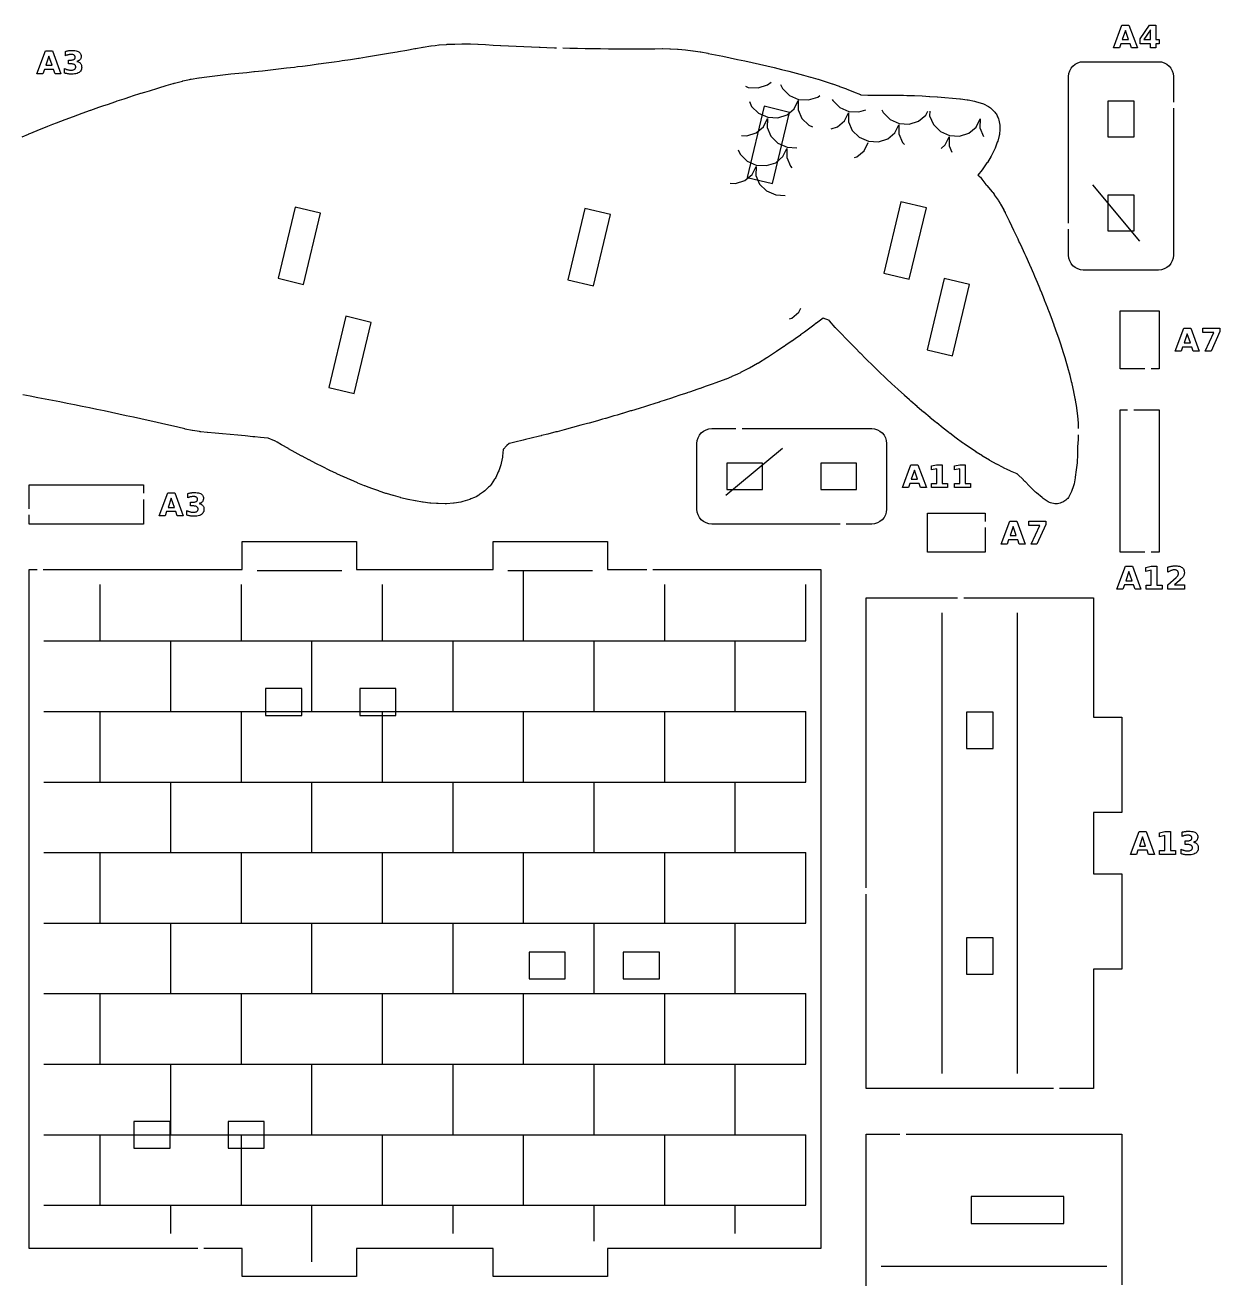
# Model space of a CAD drawing. Header units: millimetres. Extents: x 9 to 297, y 9 to 293.
# Drawn here: x 169.5 to 296.5, y 159.7 to 293 of the extents above; entities that cross this region are included whole.
import ezdxf

# ---------------------------------------------------------------- set-up
doc = ezdxf.new("R2010")
doc.units = ezdxf.units.MM
for name, color, linetype in [('CUT', 1, 'CONTINUOUS'), ('ENGRAVE', 5, 'CONTINUOUS'), ('SCORE', 7, 'CONTINUOUS')]:
    doc.layers.add(name, color=color, linetype=linetype)

msp = doc.modelspace()

# ---------------------------------------------------------------- linework, layer by layer
at = {"layer": 'CUT', "color": 1}
for points in [[(169.1991, 281.1027), (169.871, 281.3866), (169.8827, 281.3914), (170.1131, 281.4862), (170.115, 281.487), (171.0239, 281.8592), (171.028, 281.8609), (171.1405, 281.9065), (171.1522, 281.9112), (171.9351, 282.2203), (172.4397, 282.4194), (172.4506, 282.4236), (172.8425, 282.5743), (173.7466, 282.9213), (173.7507, 282.9229), (173.7615, 282.927), (173.7715, 282.9307), (174.6511, 283.257), (174.6526, 283.2575), (175.1122, 283.4274), (175.1217, 283.4308), (175.553, 283.5866), (176.4527, 283.9104), (176.4856, 283.9222), (176.4946, 283.9255), (177.3514, 284.2283), (177.3536, 284.229), (177.8768, 284.4129), (177.8853, 284.4159), (178.2488, 284.5409), (178.2519, 284.5419), (179.1437, 284.8462), (179.1484, 284.8478), (179.295, 284.8972), (179.3033, 284.9), (180.0389, 285.1426), (180.0408, 285.1433), (180.7441, 285.3741), (180.7518, 285.3766), (180.9305, 285.434), (180.9349, 285.4354), (181.8216, 285.7171), (181.8242, 285.7179), (182.2227, 285.8436), (182.2313, 285.8463), (182.7116, 285.9943), (183.5995, 286.267), (183.7292, 286.3069), (183.7361, 286.309), (184.4856, 286.5353), (184.4883, 286.5361), (185.2541, 286.7656), (185.2605, 286.7675), (185.3537, 286.7949), (185.3951, 286.8063), (186.2263, 287.0221), (186.2818, 287.0353), (186.9617, 287.1812), (186.9777, 287.1845), (187.0988, 287.209), (187.1499, 287.2183), (187.9635, 287.3498), (188.0012, 287.3554), (188.8309, 287.4655), (188.8349, 287.466), (189.0914, 287.4992), (189.1005, 287.5004), (189.6811, 287.5716), (190.5258, 287.6755), (190.532, 287.6763), (191.3626, 287.7745), (191.39, 287.7775), (192.2166, 287.858), (193.0597, 287.9433), (193.8023, 288.0207), (193.8038, 288.0209), (193.9043, 288.0313), (194.7445, 288.119), (195.5897, 288.2123), (196.164, 288.2785), (196.1671, 288.2788), (196.4363, 288.3092), (197.2809, 288.4072), (198.1277, 288.5096), (198.4623, 288.5516), (198.4655, 288.552), (198.975, 288.6147), (199.8229, 288.7233), (200.6742, 288.8367), (200.6976, 288.8399), (200.7001, 288.8402), (201.5205, 288.9497), (202.374, 289.0697), (202.8769, 289.1418), (203.2228, 289.1911), (204.0795, 289.319), (204.9275, 289.4458), (204.999, 289.4571), (205.7869, 289.582), (206.6363, 289.7167), (207.0587, 289.7872), (207.4977, 289.8606), (208.3503, 290.0036), (209.0696, 290.1289), (209.2116, 290.1536), (210.0656, 290.3031), (210.9282, 290.461), (211.0352, 290.481), (211.0382, 290.4816), (211.7753, 290.6174), (211.8082, 290.6231), (212.6245, 290.7526), (212.6735, 290.7594), (213.1002, 290.811), (213.1099, 290.8121), (213.4744, 290.8535), (213.5227, 290.8581), (214.3139, 290.919), (214.3646, 290.9219), (215.1522, 290.9525), (215.1916, 290.9534), (215.9344, 290.9604), (215.9358, 290.9604), (215.9967, 290.9609), (215.9983, 290.9609), (216.7976, 290.9665), (216.8481, 290.9659), (217.6209, 290.9422), (217.663, 290.9402), (218.4505, 290.8912), (219.2611, 290.8444), (220.0387, 290.8035), (220.0738, 290.8016), (220.8876, 290.7619), (221.7009, 290.7242), (222.5147, 290.6884), (223.3277, 290.6547), (224.145, 290.6243), (224.2452, 290.6207), (224.9595, 290.5945), (225.7725, 290.5666), (226.008, 290.5598)], [(226.6578, 290.5414), (227.4053, 290.5212), (228.1667, 290.506), (228.2278, 290.5048), (229.0453, 290.4897), (229.8645, 290.4767), (230.6842, 290.4659), (231.5052, 290.4573), (231.824, 290.4545), (232.3251, 290.4499), (233.1437, 290.4446), (233.9699, 290.4444), (234.7874, 290.4444), (235.292, 290.4482), (235.6153, 290.4509), (235.6167, 290.4509), (236.4376, 290.457), (237.248, 290.4659), (237.2829, 290.4659), (238.0577, 290.4541), (238.1175, 290.4519), (238.8724, 290.4067), (238.9313, 290.4019), (238.9378, 290.4012), (238.9408, 290.4009), (239.7018, 290.3197), (239.7103, 290.3187), (240.4884, 290.2307), (240.5279, 290.2256), (241.2766, 290.1182), (241.3357, 290.1084), (242.0881, 289.9658), (242.1023, 289.963), (242.878, 289.8073), (242.8832, 289.8062), (243.662, 289.6467), (243.6681, 289.6454), (244.4481, 289.4818), (245.2301, 289.3173), (245.2335, 289.3165), (246.014, 289.1502), (246.793, 288.9835), (246.8017, 288.9816), (247.5735, 288.8111), (247.5848, 288.8085), (248.3567, 288.6309), (248.3619, 288.6297), (249.1354, 288.4485), (249.1417, 288.447), (249.9129, 288.2623), (249.921, 288.2604), (250.6856, 288.0722), (250.7034, 288.0677), (251.4632, 287.8697), (251.4762, 287.8662), (252.2372, 287.6597), (252.2484, 287.6566), (253.0082, 287.4433), (253.0203, 287.4398), (253.7702, 287.2216), (253.7986, 287.213), (254.5426, 286.9785), (254.5586, 286.9733), (255.3049, 286.7277), (255.3234, 286.7215), (256.0583, 286.4677), (256.0924, 286.4554), (256.8153, 286.1836), (256.8487, 286.1706), (257.1336, 286.0546), (257.1432, 286.0507), (257.5786, 285.8696), (258.2954, 285.5763), (258.3197, 285.568), (258.3452, 285.5652), (259.0976, 285.5268), (259.1361, 285.526), (259.325, 285.5283), (259.3299, 285.5283), (259.9317, 285.5332), (259.9473, 285.5333), (260.7594, 285.5304), (260.7644, 285.5304), (261.5808, 285.5245), (261.5858, 285.5244), (262.3904, 285.5156), (262.4188, 285.515), (262.8918, 285.4998), (262.8935, 285.4997), (263.2181, 285.4889), (263.2244, 285.4887), (264.0264, 285.4701), (264.0527, 285.4692), (264.8471, 285.4352), (264.8628, 285.4344), (265.6565, 285.391), (265.6793, 285.3896), (266.4754, 285.3325), (266.4792, 285.3322), (267.2768, 285.2727), (267.2867, 285.2719), (268.0925, 285.2057), (268.8642, 285.1426), (268.9388, 285.1344), (269.6586, 285.0347), (269.7455, 285.0197), (270.441, 284.8761), (270.5408, 284.8514), (271.144, 284.6776), (271.2683, 284.6352), (271.388, 284.5809), (271.9008, 284.3175), (272.0129, 284.2531), (272.1182, 284.1783), (272.1535, 284.1506), (272.2403, 284.0765), (272.3204, 283.9954), (272.5794, 283.7103), (272.6563, 283.6178), (272.7255, 283.5175), (272.7849, 283.4129), (272.878, 283.2302), (272.93, 283.1152), (272.9717, 282.9942), (273.0015, 282.8716), (273.1064, 282.3327), (273.1274, 282.1774), (273.1303, 282.0206), (273.1224, 281.8181), (273.1183, 281.7543), (273.0932, 281.4664), (273.078, 281.3501), (273.0528, 281.2356), (272.8904, 280.6252), (272.8538, 280.5091), (272.7471, 280.2175), (272.7463, 280.2154), (272.6231, 279.8808), (272.5559, 279.7282), (272.2321, 279.1025), (272.1899, 279.027), (271.7963, 278.3737), (271.7552, 278.3098), (271.3219, 277.6751), (271.2565, 277.5873), (270.7817, 277.0013), (270.8724, 276.9391), (270.9675, 276.8676), (271.0572, 276.7869), (271.1395, 276.6986), (271.2127, 276.6047), (271.637, 276.0087), (271.6498, 275.9921), (271.6683, 275.9716), (271.7214, 275.9138), (272.3129, 275.2255), (272.3648, 275.1612), (272.5014, 274.9808), (272.5353, 274.9339), (272.939, 274.3499), (272.9783, 274.2895), (273.1535, 274.0043), (273.1896, 273.9419), (273.5313, 273.3119), (273.5514, 273.2733), (273.6721, 273.0323), (273.677, 273.0225), (274.0962, 272.1681), (274.1296, 272.1003), (274.1346, 272.09), (274.5787, 271.1674), (274.5807, 271.1633), (274.6458, 271.0269), (274.6476, 271.023), (275.0183, 270.2398), (275.0205, 270.235), (275.1921, 269.8687), (275.1937, 269.8652), (275.45, 269.3139), (275.4525, 269.3086), (275.7346, 268.6946), (275.736, 268.6916), (275.8737, 268.39), (275.8764, 268.3841), (276.2734, 267.5031), (276.2875, 267.4717), (276.2937, 267.4576), (276.6891, 266.5502), (276.6929, 266.5416), (276.8045, 266.2805), (276.8053, 266.2785), (277.0797, 265.6338), (277.0832, 265.6254), (277.3299, 265.0347), (277.3305, 265.0332), (277.4609, 264.72), (277.4646, 264.711), (277.8308, 263.8126), (277.8381, 263.7943), (277.8491, 263.766), (278.1899, 262.9041), (278.1974, 262.8847), (278.3591, 262.4562), (278.5341, 261.999), (278.5416, 261.9789), (278.8597, 261.1055), (278.8643, 261.0931), (278.8689, 261.0805), (279.1855, 260.1943), (279.1905, 260.1803), (279.3512, 259.7141), (279.495, 259.3), (279.5019, 259.2797), (279.7875, 258.4125), (279.7982, 258.3786), (279.8306, 258.2707), (280.0586, 257.5168), (280.0639, 257.4988), (280.285, 256.7286), (280.3124, 256.6341), (280.3183, 256.6132), (280.551, 255.7579), (280.559, 255.7271), (280.7161, 255.0905), (280.7677, 254.8874), (280.7777, 254.8454), (280.9614, 254.0104), (280.9673, 253.9824), (281.1073, 253.2739), (281.1305, 253.1591), (281.1407, 253.1024), (281.2673, 252.2966), (281.2738, 252.2501), (281.3716, 251.4438), (281.3759, 251.404), (281.4063, 251.0695), (281.4485, 250.6272), (281.4542, 250.5308), (281.4648, 250.0666)], [(280.425, 271.9221), (280.425, 287.5037), (280.4549, 287.8073), (280.5446, 288.1029), (280.6901, 288.3752), (280.8861, 288.6139), (281.1248, 288.8099), (281.3971, 288.9554), (281.6927, 289.0451), (281.9963, 289.075), (290.0037, 289.075), (290.3073, 289.0451), (290.6029, 288.9554), (290.8752, 288.8099), (291.1139, 288.6139), (291.3099, 288.3752), (291.4554, 288.1029), (291.5451, 287.8073), (291.575, 287.5037), (291.575, 284.7868)], [(291.575, 284.1368), (291.575, 268.4963), (291.5451, 268.1927), (291.4554, 267.8971), (291.3099, 267.6248), (291.1139, 267.3861), (290.8752, 267.1901), (290.6029, 267.0446), (290.3073, 266.9549), (290.0037, 266.925), (281.9963, 266.925), (281.6927, 266.9549), (281.3971, 267.0446), (281.1248, 267.1901), (280.8861, 267.3861), (280.6901, 267.6248), (280.5446, 267.8971), (280.4549, 268.1927), (280.425, 268.4963), (280.425, 271.2721)], [(281.4603, 249.4168), (281.4441, 248.9587), (281.4404, 248.8967), (281.3791, 248.1492), (281.377, 248.0957), (281.3802, 247.5083), (281.3802, 247.5035), (281.3806, 247.3382), (281.3785, 247.2617), (281.3379, 246.5282), (281.33, 246.4391), (281.2373, 245.685), (281.2365, 245.6785), (281.1397, 244.9204), (281.1274, 244.8425), (281.006, 244.1975), (280.9803, 244.087), (280.9456, 243.9791), (280.7293, 243.3925), (280.6675, 243.2508), (280.4789, 242.8787), (280.4134, 242.7636), (280.3359, 242.654), (280.248, 242.5525), (280.1507, 242.46), (280.0449, 242.3775), (279.9315, 242.3057), (279.8116, 242.2452), (279.6882, 242.1974), (279.5476, 242.1508), (279.4103, 242.1131), (279.2678, 242.0896), (279.1237, 242.0813), (278.9795, 242.0881), (278.8388, 242.1096), (278.6453, 242.1498), (278.5172, 242.183), (278.3911, 242.2291), (278.2702, 242.2873), (278.1571, 242.3561), (277.7147, 242.6556), (277.6042, 242.7391), (277.0082, 243.2399), (276.9287, 243.3123), (276.8904, 243.3501), (276.8768, 243.3632), (276.3301, 243.8707), (276.257, 243.944), (275.8054, 244.4336), (275.7928, 244.4468), (275.6439, 244.5989), (275.6304, 244.6122), (274.991, 245.226), (274.9783, 245.2371), (274.9631, 245.2446), (274.2693, 245.5466), (274.2204, 245.5691), (273.9755, 245.6876), (273.5185, 245.908), (273.4919, 245.9212), (272.7913, 246.2784), (272.7492, 246.3008), (272.0587, 246.6846), (272.0252, 246.7038), (271.3445, 247.1082), (271.2945, 247.1394), (271.2628, 247.1602), (270.6137, 247.5816), (270.5976, 247.5922), (269.9002, 248.0594), (269.8916, 248.0651), (269.3348, 248.4444), (269.2072, 248.5309), (269.1676, 248.5589), (268.4931, 249.053), (268.4783, 249.064), (267.7963, 249.5781), (267.7793, 249.5911), (267.6895, 249.6611), (267.1011, 250.1157), (267.0847, 250.1286), (266.407, 250.6692), (266.3955, 250.6785), (266.1948, 250.8423), (265.7193, 251.2292), (265.7049, 251.2411), (265.0352, 251.8018), (265.0163, 251.8179), (264.8108, 251.9966), (264.3471, 252.3987), (264.3405, 252.4044), (263.6673, 252.9959), (263.6599, 253.0025), (263.52, 253.1272), (262.9908, 253.5961), (262.9784, 253.6073), (262.3128, 254.212), (262.3035, 254.2205), (262.272, 254.2497), (261.6373, 254.8372), (261.631, 254.8431), (261.0839, 255.3563), (260.9679, 255.4651), (260.9556, 255.4768), (260.2962, 256.1114), (260.2886, 256.1187), (259.9492, 256.4506), (259.6273, 256.7656), (259.6234, 256.7694), (258.962, 257.4219), (258.9569, 257.4269), (258.8473, 257.5362), (258.299, 258.0808), (258.2899, 258.0899), (257.7699, 258.6165), (257.6356, 258.7521), (257.6279, 258.76), (256.9724, 259.4325), (256.9693, 259.4357), (256.7237, 259.6893), (256.7219, 259.6912), (256.3129, 260.1153), (256.3094, 260.1189), (255.6986, 260.7569), (255.6966, 260.7591), (255.6751, 260.7816), (255.629, 260.8325), (255.0283, 261.5315), (255.0182, 261.5421), (255.0049, 261.5481), (254.3238, 261.8161), (253.627, 261.2776), (253.6089, 261.2639), (253.3514, 261.0718), (252.7938, 260.6531), (252.7758, 260.6398), (252.3514, 260.3321), (251.9411, 260.033), (251.9239, 260.0206), (251.3584, 259.6219), (251.0697, 259.4172), (251.0536, 259.406), (250.3717, 258.9375), (250.181, 258.8059), (250.1655, 258.7954), (249.3904, 258.2762), (249.2752, 258.1987), (249.2604, 258.1888), (248.4142, 257.6359), (248.3561, 257.5978), (248.3346, 257.584), (247.461, 257.0346), (247.4239, 257.012), (247.4089, 257.0033), (247.3737, 256.9834), (246.4997, 256.5074), (246.4865, 256.5003), (246.3432, 256.4243), (246.3305, 256.4176), (245.5662, 256.0228), (245.5384, 256.0089), (245.2484, 255.8675), (245.2176, 255.853), (244.646, 255.5922), (244.5991, 255.5719), (244.0192, 255.3335), (243.9919, 255.3227), (243.7229, 255.2189), (243.6951, 255.2086), (242.8089, 254.8893), (242.6474, 254.8313), (242.6371, 254.8277), (241.9101, 254.5733), (241.2507, 254.342), (241.2408, 254.3386), (241.0135, 254.2609), (240.1163, 253.9519), (239.839, 253.8562), (239.8306, 253.8533), (239.2208, 253.6474), (238.4105, 253.3745), (238.4024, 253.3718), (238.328, 253.3473), (238.3224, 253.3455), (237.4345, 253.0571), (237.4322, 253.0564), (236.9494, 252.9005), (236.9413, 252.898), (236.5429, 252.7721), (236.5416, 252.7717), (235.6532, 252.4922), (235.4646, 252.4327), (235.4556, 252.4299), (234.7645, 252.2174), (233.9594, 251.9694), (233.9508, 251.9668), (233.8766, 251.9445), (232.9913, 251.6776), (232.9881, 251.6767), (232.4329, 251.5109), (232.4257, 251.5087), (232.1059, 251.4152), (232.1018, 251.4139), (231.2218, 251.1595), (231.2184, 251.1586), (230.8745, 251.0601), (230.8675, 251.0581), (230.3381, 250.9098), (229.4578, 250.6638), (229.2894, 250.6163), (229.2818, 250.6142), (228.5754, 250.4194), (227.7004, 250.1785), (227.6882, 250.1753), (226.8171, 249.9443), (226.8144, 249.9436), (226.0523, 249.7433), (226.0476, 249.742), (225.941, 249.7144), (225.9344, 249.7127), (225.0629, 249.4917), (225.0609, 249.4912), (224.3808, 249.3198), (224.3756, 249.3185), (224.1884, 249.2722), (223.3131, 249.0528), (223.3105, 249.0522), (222.696, 248.8995), (222.6918, 248.8984), (222.4406, 248.8369), (222.4335, 248.8352), (221.575, 248.6298), (221.5526, 248.6247), (220.9836, 248.4988), (220.9698, 248.4951), (220.9584, 248.4865), (220.7011, 248.2745), (220.6854, 248.2604), (220.6707, 248.2451), (220.3472, 247.8787), (220.3402, 247.8699), (220.3384, 247.8589), (220.2578, 247.1482), (220.2393, 247.0317), (220.1069, 246.3823), (220.0613, 246.2151), (219.8478, 245.5935), (219.7969, 245.4668), (219.5283, 244.8859), (219.4743, 244.7813), (219.4114, 244.6818), (219.0322, 244.1353), (218.9242, 243.9994), (218.8534, 243.9214), (218.7767, 243.8435), (218.3641, 243.4573), (218.2148, 243.3364), (217.8222, 243.0628), (217.7388, 243.0092), (217.4359, 242.8298), (217.2663, 242.745), (216.8845, 242.5869), (216.7822, 242.5493), (216.0501, 242.314), (215.9433, 242.2844), (215.8345, 242.2636), (215.1168, 242.1568), (215.0299, 242.1468), (214.2938, 242.0861), (214.1626, 242.0817), (213.4231, 242.0935), (213.3853, 242.0947), (213.2583, 242.1003), (213.2381, 242.1013), (212.633, 242.1373), (212.5431, 242.1456), (211.8168, 242.2383), (211.7543, 242.2478), (211.0067, 242.3793), (210.9805, 242.3841), (210.2389, 242.5299), (210.1722, 242.5448), (209.4442, 242.727), (209.4088, 242.7364), (208.6638, 242.9447), (208.6439, 242.9504), (207.9073, 243.1687), (207.8606, 243.1835), (207.1355, 243.4276), (207.1055, 243.4381), (206.3663, 243.7067), (206.3588, 243.7094), (206.0808, 243.8124), (205.6246, 243.981), (205.5867, 243.9957), (204.8661, 244.2873), (204.8416, 244.2975), (204.1118, 244.6098), (204.1014, 244.6143), (203.3683, 244.9354), (203.3545, 244.9416), (202.6305, 245.2685), (202.6053, 245.2802), (201.8887, 245.6218), (201.8676, 245.6321), (201.8264, 245.6527), (201.144, 245.9922), (201.1408, 245.9938), (200.4141, 246.3579), (200.4006, 246.3647), (199.6835, 246.7342), (199.6647, 246.7441), (198.953, 247.1251), (198.9347, 247.1351), (198.8343, 247.1909), (198.2177, 247.5328), (198.2164, 247.5335), (197.4948, 247.9347), (197.4866, 247.9394), (196.7737, 248.3424), (196.7571, 248.3519), (196.2993, 248.6195), (196.0668, 248.755), (196.0479, 248.7651), (196.0283, 248.7736), (195.3304, 249.043), (195.3103, 249.0497), (195.2895, 249.0526), (194.5212, 249.1238), (194.5106, 249.1248), (193.9296, 249.1833), (193.7168, 249.2049), (193.7076, 249.2059), (192.911, 249.2924), (192.1127, 249.3782), (192.105, 249.379), (191.3106, 249.4542), (190.5035, 249.5239), (189.6942, 249.5891), (189.692, 249.5893), (188.9047, 249.6541), (188.8659, 249.6579), (188.1786, 249.7347), (188.1761, 249.735), (188.1092, 249.7426), (188.0538, 249.7501), (187.3133, 249.8658), (187.2577, 249.8756), (186.5228, 250.0224), (186.4721, 250.0336), (185.7217, 250.214), (184.9431, 250.3967), (184.1614, 250.5758), (183.3822, 250.7529), (182.6009, 250.9279), (181.8197, 251.1015), (181.0384, 251.2738), (180.2568, 251.4452), (179.4775, 251.6153), (178.6959, 251.7819), (177.9106, 251.9447), (177.1253, 252.1052), (176.3408, 252.2649), (175.5562, 252.4242), (174.7715, 252.5832), (173.9887, 252.7418), (173.2057, 252.8984), (172.4191, 253.0514), (171.6305, 253.2017), (170.8441, 253.352), (170.0578, 253.503), (170.0561, 253.5034), (169.2716, 253.6551)], [(288.55, 256.425), (285.925, 256.425), (285.925, 262.575), (290.075, 262.575), (290.075, 256.425), (289.2, 256.425)], [(288.55, 236.925), (285.925, 236.925), (285.925, 252.075), (286.7, 252.075)], [(287.35, 252.075), (290.075, 252.075), (290.075, 236.925), (289.2, 236.925)], [(256.1368, 239.925), (242.4963, 239.925), (242.1927, 239.9549), (241.8971, 240.0446), (241.6248, 240.1901), (241.3861, 240.3861), (241.1901, 240.6248), (241.0446, 240.8971), (240.9549, 241.1927), (240.925, 241.4963), (240.925, 248.5037), (240.9549, 248.8073), (241.0446, 249.1029), (241.1901, 249.3752), (241.3861, 249.6139), (241.6248, 249.8099), (241.8971, 249.9554), (242.1927, 250.0451), (242.4963, 250.075), (245.0721, 250.075)], [(245.7221, 250.075), (259.5037, 250.075), (259.8073, 250.0451), (260.1029, 249.9554), (260.3752, 249.8099), (260.6139, 249.6139), (260.8099, 249.3752), (260.9554, 249.1029), (261.0451, 248.8073), (261.075, 248.5037), (261.075, 241.4963), (261.0451, 241.1927), (260.9554, 240.8971), (260.8099, 240.6248), (260.6139, 240.3861), (260.3752, 240.1901), (260.1029, 240.0446), (259.8073, 239.9549), (259.5037, 239.925), (256.7868, 239.925)], [(169.925, 241.55), (169.925, 244.075), (182.075, 244.075), (182.075, 243.2)], [(182.075, 242.55), (182.075, 239.925), (169.925, 239.925), (169.925, 240.9)], [(271.575, 239.55), (271.575, 236.925), (265.425, 236.925), (265.425, 241.075), (271.575, 241.075), (271.575, 240.2)], [(171.4333, 235.075), (192.5917, 235.075), (192.5917, 238.075), (204.7417, 238.075), (204.7417, 235.075), (219.2583, 235.075), (219.2583, 238.075), (231.4083, 238.075), (231.4083, 235.075), (235.5833, 235.075)], [(187.8667, 162.925), (169.925, 162.925), (169.925, 235.075), (170.7833, 235.075)], [(236.2333, 235.075), (254.075, 235.075), (254.075, 162.925), (231.4083, 162.925), (231.4083, 159.925), (219.2583, 159.925), (219.2583, 162.925), (204.7417, 162.925), (204.7417, 159.925), (192.5917, 159.925), (192.5917, 162.925), (188.5167, 162.925)], [(258.925, 201.2333), (258.925, 232.075), (268.6333, 232.075)], [(269.2833, 232.075), (283.075, 232.075), (283.075, 219.4083), (286.075, 219.4083), (286.075, 209.2583), (283.075, 209.2583), (283.075, 202.7417), (286.075, 202.7417), (286.075, 192.5917), (283.075, 192.5917), (283.075, 179.925), (279.4667, 179.925)], [(278.8167, 179.925), (258.925, 179.925), (258.925, 200.5833)], [(281.75, 122.925), (258.925, 122.925), (258.925, 175.075), (262.5, 175.075)], [(263.15, 175.075), (286.075, 175.075), (286.075, 159.05)]]:
    msp.add_lwpolyline(points, dxfattribs=at)
for points in [[(248.0588, 284.3365), (246.2486, 276.7597), (248.9622, 276.1114), (250.7724, 283.6882), (248.0588, 284.3365)], [(287.395, 281.105), (287.395, 284.895), (284.605, 284.895), (284.605, 281.105), (287.395, 281.105)], [(287.395, 271.105), (287.395, 274.895), (284.605, 274.895), (284.605, 271.105), (287.395, 271.105)], [(198.2057, 273.628), (196.3955, 266.0513), (199.1091, 265.4029), (200.9193, 272.9797), (198.2057, 273.628)], [(229.0111, 273.4651), (227.2009, 265.8884), (229.9145, 265.24), (231.7247, 272.8168), (229.0111, 273.4651)], [(262.5967, 274.1802), (260.7864, 266.6035), (263.5001, 265.9551), (265.3103, 273.5319), (262.5967, 274.1802)], [(267.1902, 266.0269), (265.38, 258.4502), (268.0937, 257.8018), (269.9039, 265.3786), (267.1902, 266.0269)], [(203.585, 262.012), (201.7748, 254.4352), (204.4884, 253.7869), (206.2987, 261.3637), (203.585, 262.012)], [(244.105, 243.605), (247.895, 243.605), (247.895, 246.395), (244.105, 246.395), (244.105, 243.605)], [(254.105, 243.605), (257.895, 243.605), (257.895, 246.395), (254.105, 246.395), (254.105, 243.605)], [(198.925, 222.425), (195.075, 222.425), (195.075, 219.575), (198.925, 219.575), (198.925, 222.425)], [(208.925, 222.425), (205.075, 222.425), (205.075, 219.575), (208.925, 219.575), (208.925, 222.425)], [(272.425, 216.075), (272.425, 219.925), (269.575, 219.925), (269.575, 216.075), (272.425, 216.075)], [(272.425, 192.075), (272.425, 195.925), (269.575, 195.925), (269.575, 192.075), (272.425, 192.075)], [(226.925, 194.425), (223.075, 194.425), (223.075, 191.575), (226.925, 191.575), (226.925, 194.425)], [(233.075, 194.425), (233.075, 191.575), (236.925, 191.575), (236.925, 194.425), (233.075, 194.425)], [(181.075, 176.425), (181.075, 173.575), (184.925, 173.575), (184.925, 176.425), (181.075, 176.425)], [(194.925, 176.425), (191.075, 176.425), (191.075, 173.575), (194.925, 173.575), (194.925, 176.425)], [(270.075, 165.575), (279.925, 165.575), (279.925, 168.425), (270.075, 168.425), (270.075, 165.575)]]:
    msp.add_lwpolyline(points, close=True, dxfattribs=at)
at = {"layer": 'ENGRAVE', "color": 5}
for points in [[(285.8258, 290.5381), (285.1959, 290.5381), (286.096, 292.9681), (286.8431, 292.9681), (287.7432, 290.5381), (287.1133, 290.5381), (286.9603, 290.9808), (285.9805, 290.9808), (285.8258, 290.5381)], [(286.4704, 292.3984), (286.1367, 291.4316), (286.8024, 291.4316), (286.4704, 292.3984)], [(289.7124, 291.4349), (290.0591, 291.4349), (290.0591, 290.9808), (289.7124, 290.9808), (289.7124, 290.5381), (289.12, 290.5381), (289.12, 290.9808), (288.0425, 290.9808), (288.0425, 291.5179), (289.0158, 292.9681), (289.7124, 292.9681), (289.7124, 291.4349)], [(289.12, 291.4349), (289.12, 292.4521), (288.4331, 291.4349), (289.12, 291.4349)], [(171.3962, 287.8), (170.7663, 287.8), (171.6663, 290.23), (172.4134, 290.23), (173.3135, 287.8), (172.6836, 287.8), (172.5306, 288.2427), (171.5508, 288.2427), (171.3962, 287.8)], [(172.0407, 289.6604), (171.707, 288.6936), (172.3727, 288.6936), (172.0407, 289.6604)], [(175.0945, 289.0865), (175.1666, 289.0575), (175.2321, 289.0233), (175.2911, 288.984), (175.3435, 288.9394), (175.3894, 288.8897), (175.4284, 288.835), (175.4603, 288.7755), (175.4852, 288.7113), (175.5029, 288.6423), (175.5136, 288.5686), (175.5171, 288.4901), (175.5094, 288.3745), (175.4864, 288.2685), (175.4479, 288.1721), (175.3941, 288.0854), (175.325, 288.0083), (175.2404, 287.9408), (175.1411, 287.8833), (175.0278, 287.8363), (174.9003, 287.7998), (174.7587, 287.7737), (174.603, 287.758), (174.4331, 287.7528), (174.3707, 287.7536), (174.3083, 287.7561), (174.2458, 287.7603), (174.1832, 287.7662), (174.1206, 287.7737), (174.058, 287.7829), (173.9954, 287.7938), (173.9331, 287.8063), (173.871, 287.8205), (173.8091, 287.8364), (173.7475, 287.854), (173.6861, 287.8732), (173.6861, 288.3566), (173.7446, 288.3285), (173.803, 288.3028), (173.8612, 288.2795), (173.9194, 288.2586), (173.9773, 288.2401), (174.0352, 288.224), (174.0928, 288.2103), (174.1501, 288.1991), (174.2071, 288.1904), (174.2638, 288.1842), (174.3201, 288.1805), (174.3762, 288.1792), (174.4559, 288.1816), (174.5293, 288.1888), (174.5961, 288.2008), (174.6565, 288.2176), (174.7104, 288.2391), (174.7578, 288.2655), (174.7984, 288.2963), (174.8315, 288.3313), (174.8573, 288.3705), (174.8758, 288.4138), (174.8868, 288.4613), (174.8905, 288.5129), (174.8867, 288.566), (174.8754, 288.6146), (174.8565, 288.6588), (174.8301, 288.6984), (174.7961, 288.7336), (174.7546, 288.7644), (174.7057, 288.7905), (174.6496, 288.8118), (174.5863, 288.8284), (174.5159, 288.8403), (174.4382, 288.8474), (174.3534, 288.8498), (174.1027, 288.8498), (174.1027, 289.2535), (174.3664, 289.2535), (174.4417, 289.2555), (174.5104, 289.2617), (174.5723, 289.272), (174.6275, 289.2864), (174.6761, 289.3049), (174.718, 289.3275), (174.7533, 289.3543), (174.7822, 289.3855), (174.8046, 289.4209), (174.8207, 289.4606), (174.8303, 289.5046), (174.8335, 289.5529), (174.8304, 289.5978), (174.8211, 289.6392), (174.8055, 289.677), (174.7836, 289.7113), (174.7555, 289.7421), (174.7212, 289.7694), (174.6812, 289.7928), (174.636, 289.8119), (174.5857, 289.8268), (174.5303, 289.8374), (174.4696, 289.8438), (174.4038, 289.8459), (174.3533, 289.8449), (174.3026, 289.8421), (174.2517, 289.8374), (174.2006, 289.8307), (174.1493, 289.8222), (174.0979, 289.8117), (174.0464, 289.7994), (173.995, 289.7853), (173.9436, 289.7694), (173.8924, 289.7517), (173.8413, 289.7321), (173.7902, 289.7108), (173.7902, 290.1698), (173.852, 290.1864), (173.9136, 290.2016), (173.975, 290.2154), (174.0362, 290.2277), (174.0972, 290.2385), (174.1581, 290.2479), (174.2187, 290.2559), (174.2789, 290.2624), (174.3387, 290.2674), (174.3982, 290.2711), (174.4574, 290.2732), (174.5161, 290.274), (174.6674, 290.2696), (174.8054, 290.2567), (174.9302, 290.2351), (175.0417, 290.2049), (175.1399, 290.166), (175.225, 290.1185), (175.2968, 290.0623), (175.3556, 289.9974), (175.4014, 289.9238), (175.434, 289.8415), (175.4536, 289.7504), (175.4602, 289.6506), (175.457, 289.5817), (175.4477, 289.517), (175.4321, 289.4567), (175.4102, 289.4007), (175.3822, 289.3489), (175.3479, 289.3015), (175.3074, 289.2584), (175.261, 289.2198), (175.2087, 289.1857), (175.1504, 289.1561), (175.0861, 289.1309), (175.0158, 289.1102), (175.0945, 289.0865)], [(292.3962, 258.3), (291.7663, 258.3), (292.6663, 260.73), (293.4134, 260.73), (294.3135, 258.3), (293.6836, 258.3), (293.5306, 258.7427), (292.5508, 258.7427), (292.3962, 258.3)], [(293.0407, 260.1604), (292.707, 259.1936), (293.3727, 259.1936), (293.0407, 260.1604)], [(296.5171, 260.73), (296.5171, 260.3768), (295.5699, 258.3), (294.9595, 258.3), (295.8563, 260.2694), (294.6861, 260.2694), (294.6861, 260.73), (296.5171, 260.73)], [(263.3962, 243.8), (262.7663, 243.8), (263.6663, 246.23), (264.4134, 246.23), (265.3135, 243.8), (264.6836, 243.8), (264.5306, 244.2427), (263.5508, 244.2427), (263.3962, 243.8)], [(264.0407, 245.6604), (263.707, 244.6936), (264.3727, 244.6936), (264.0407, 245.6604)], [(266.4071, 245.8036), (265.8391, 245.6864), (265.8391, 246.1128), (266.4038, 246.23), (266.9995, 246.23), (266.9995, 244.2329), (267.5529, 244.2329), (267.5529, 243.8), (265.8537, 243.8), (265.8537, 244.2329), (266.4071, 244.2329), (266.4071, 245.8036)], [(268.8598, 245.8036), (268.2917, 245.6864), (268.2917, 246.1128), (268.8565, 246.23), (269.4522, 246.23), (269.4522, 244.2329), (270.0056, 244.2329), (270.0056, 243.8), (268.3064, 243.8), (268.3064, 244.2329), (268.8598, 244.2329), (268.8598, 245.8036)], [(184.3962, 240.8), (183.7663, 240.8), (184.6663, 243.23), (185.4134, 243.23), (186.3135, 240.8), (185.6836, 240.8), (185.5306, 241.2427), (184.5508, 241.2427), (184.3962, 240.8)], [(185.0407, 242.6604), (184.707, 241.6936), (185.3727, 241.6936), (185.0407, 242.6604)], [(188.0945, 242.0865), (188.1666, 242.0575), (188.2321, 242.0233), (188.2911, 241.984), (188.3435, 241.9394), (188.3894, 241.8897), (188.4284, 241.835), (188.4603, 241.7755), (188.4852, 241.7113), (188.5029, 241.6423), (188.5136, 241.5686), (188.5171, 241.4901), (188.5094, 241.3745), (188.4864, 241.2685), (188.4479, 241.1721), (188.3941, 241.0854), (188.325, 241.0083), (188.2404, 240.9408), (188.1411, 240.8833), (188.0278, 240.8363), (187.9003, 240.7998), (187.7587, 240.7737), (187.603, 240.758), (187.4331, 240.7528), (187.3707, 240.7536), (187.3083, 240.7561), (187.2458, 240.7603), (187.1832, 240.7662), (187.1206, 240.7737), (187.058, 240.7829), (186.9954, 240.7938), (186.9331, 240.8063), (186.871, 240.8205), (186.8091, 240.8364), (186.7475, 240.854), (186.6861, 240.8732), (186.6861, 241.3566), (186.7446, 241.3285), (186.803, 241.3028), (186.8612, 241.2795), (186.9194, 241.2586), (186.9773, 241.2401), (187.0352, 241.224), (187.0928, 241.2103), (187.1501, 241.1991), (187.2071, 241.1904), (187.2638, 241.1842), (187.3201, 241.1805), (187.3762, 241.1792), (187.4559, 241.1816), (187.5293, 241.1888), (187.5961, 241.2008), (187.6565, 241.2176), (187.7104, 241.2391), (187.7578, 241.2655), (187.7984, 241.2963), (187.8315, 241.3313), (187.8573, 241.3705), (187.8758, 241.4138), (187.8868, 241.4613), (187.8905, 241.5129), (187.8867, 241.566), (187.8754, 241.6146), (187.8565, 241.6588), (187.8301, 241.6984), (187.7961, 241.7336), (187.7546, 241.7644), (187.7057, 241.7905), (187.6496, 241.8118), (187.5863, 241.8284), (187.5159, 241.8403), (187.4382, 241.8474), (187.3534, 241.8498), (187.1027, 241.8498), (187.1027, 242.2535), (187.3664, 242.2535), (187.4417, 242.2555), (187.5104, 242.2617), (187.5723, 242.272), (187.6275, 242.2864), (187.6761, 242.3049), (187.718, 242.3275), (187.7533, 242.3543), (187.7822, 242.3855), (187.8046, 242.4209), (187.8207, 242.4606), (187.8303, 242.5046), (187.8335, 242.5529), (187.8304, 242.5978), (187.8211, 242.6392), (187.8055, 242.677), (187.7836, 242.7113), (187.7555, 242.7421), (187.7212, 242.7694), (187.6812, 242.7928), (187.636, 242.8119), (187.5857, 242.8268), (187.5303, 242.8374), (187.4696, 242.8438), (187.4038, 242.8459), (187.3533, 242.8449), (187.3026, 242.8421), (187.2517, 242.8374), (187.2006, 242.8307), (187.1493, 242.8222), (187.0979, 242.8117), (187.0464, 242.7994), (186.995, 242.7853), (186.9436, 242.7694), (186.8924, 242.7517), (186.8413, 242.7321), (186.7902, 242.7108), (186.7902, 243.1698), (186.852, 243.1864), (186.9136, 243.2016), (186.975, 243.2154), (187.0362, 243.2277), (187.0972, 243.2385), (187.1581, 243.2479), (187.2187, 243.2559), (187.2789, 243.2624), (187.3387, 243.2674), (187.3982, 243.2711), (187.4574, 243.2732), (187.5161, 243.274), (187.6674, 243.2696), (187.8054, 243.2567), (187.9302, 243.2351), (188.0417, 243.2049), (188.1399, 243.166), (188.225, 243.1185), (188.2968, 243.0623), (188.3556, 242.9974), (188.4014, 242.9238), (188.434, 242.8415), (188.4536, 242.7504), (188.4602, 242.6506), (188.457, 242.5817), (188.4477, 242.517), (188.4321, 242.4567), (188.4102, 242.4007), (188.3822, 242.3489), (188.3479, 242.3015), (188.3074, 242.2584), (188.261, 242.2198), (188.2087, 242.1857), (188.1504, 242.1561), (188.0861, 242.1309), (188.0158, 242.1102), (188.0945, 242.0865)], [(273.8962, 237.8), (273.2663, 237.8), (274.1663, 240.23), (274.9134, 240.23), (275.8135, 237.8), (275.1836, 237.8), (275.0306, 238.2427), (274.0508, 238.2427), (273.8962, 237.8)], [(278.0171, 240.23), (278.0171, 239.8768), (277.0699, 237.8), (276.4595, 237.8), (277.3563, 239.7694), (276.1861, 239.7694), (276.1861, 240.23), (278.0171, 240.23)], [(274.5407, 239.6604), (274.207, 238.6936), (274.8727, 238.6936), (274.5407, 239.6604)], [(286.2047, 233.0088), (285.5748, 233.0088), (286.4749, 235.4388), (287.2219, 235.4388), (288.122, 233.0088), (287.4921, 233.0088), (287.3391, 233.4515), (286.3593, 233.4515), (286.2047, 233.0088)], [(286.8492, 234.8691), (286.5156, 233.9023), (287.1812, 233.9023), (286.8492, 234.8691)], [(289.2156, 235.0123), (288.6476, 234.8952), (288.6476, 235.3216), (289.2124, 235.4388), (289.8081, 235.4388), (289.8081, 233.4417), (290.3615, 233.4417), (290.3615, 233.0088), (288.6622, 233.0088), (288.6622, 233.4417), (289.2156, 233.4417), (289.2156, 235.0123)], [(292.7539, 233.0088), (290.9879, 233.0088), (290.9879, 233.4694), (291.875, 234.2522), (291.9129, 234.2879), (291.9473, 234.3233), (291.9783, 234.3584), (292.0059, 234.3933), (292.0301, 234.4279), (292.0508, 234.4622), (292.0682, 234.4966), (292.0824, 234.5315), (292.0935, 234.5668), (292.1014, 234.6025), (292.1062, 234.6388), (292.1077, 234.6754), (292.1046, 234.7305), (292.095, 234.7819), (292.0791, 234.8296), (292.0567, 234.8736), (292.0281, 234.9139), (291.993, 234.9505), (291.9526, 234.9823), (291.9081, 235.0084), (291.8593, 235.0286), (291.8064, 235.0431), (291.7492, 235.0518), (291.6878, 235.0547), (291.6382, 235.0529), (291.5871, 235.0477), (291.5344, 235.039), (291.4802, 235.0268), (291.4245, 235.0111), (291.3672, 234.992), (291.3085, 234.9694), (291.2484, 234.9434), (291.1869, 234.9141), (291.1241, 234.8813), (291.06, 234.8452), (290.9945, 234.8056), (290.9945, 235.3395), (291.0649, 235.3619), (291.135, 235.3824), (291.2048, 235.4011), (291.2744, 235.418), (291.3437, 235.433), (291.4128, 235.4461), (291.4814, 235.4573), (291.5497, 235.4664), (291.6174, 235.4736), (291.6847, 235.4786), (291.7516, 235.4817), (291.818, 235.4827), (291.958, 235.4774), (292.0872, 235.4614), (292.2056, 235.4347), (292.3132, 235.3974), (292.41, 235.3493), (292.4959, 235.2907), (292.5698, 235.2224), (292.6302, 235.1458), (292.6772, 235.0608), (292.7108, 234.9673), (292.7309, 234.8654), (292.7376, 234.7552), (292.7348, 234.6897), (292.7262, 234.6258), (292.712, 234.5633), (292.692, 234.5024), (292.6664, 234.4429), (292.6351, 234.3849), (292.5946, 234.3244), (292.5416, 234.2575), (292.476, 234.1841), (292.3978, 234.1042), (292.3071, 234.0179), (292.2038, 233.9251), (291.6846, 233.4694), (292.7539, 233.4694), (292.7539, 233.0088)], [(287.0163, 204.8), (287.9163, 207.23), (288.6634, 207.23), (289.5635, 204.8), (288.9336, 204.8), (288.7806, 205.2427), (287.8008, 205.2427), (287.6462, 204.8), (287.0163, 204.8)], [(287.957, 205.6936), (288.6227, 205.6936), (288.2907, 206.6604), (287.957, 205.6936)], [(290.6571, 206.8036), (290.0891, 206.6864), (290.0891, 207.1128), (290.6538, 207.23), (291.2495, 207.23), (291.2495, 205.2329), (291.8029, 205.2329), (291.8029, 204.8), (290.1037, 204.8), (290.1037, 205.2329), (290.6571, 205.2329), (290.6571, 206.8036)], [(293.7971, 206.0865), (293.8692, 206.0575), (293.9348, 206.0233), (293.9937, 205.984), (294.0462, 205.9394), (294.092, 205.8897), (294.1311, 205.835), (294.163, 205.7755), (294.1878, 205.7113), (294.2056, 205.6423), (294.2162, 205.5686), (294.2198, 205.4901), (294.2121, 205.3745), (294.189, 205.2685), (294.1506, 205.1721), (294.0968, 205.0854), (294.0276, 205.0083), (293.9431, 204.9408), (293.8438, 204.8833), (293.7304, 204.8363), (293.6029, 204.7998), (293.4613, 204.7737), (293.3056, 204.758), (293.1358, 204.7528), (293.0734, 204.7536), (293.0109, 204.7561), (292.9484, 204.7603), (292.8859, 204.7662), (292.8233, 204.7737), (292.7606, 204.7829), (292.6981, 204.7938), (292.6358, 204.8063), (292.5737, 204.8205), (292.5118, 204.8364), (292.4502, 204.854), (292.3887, 204.8732), (292.3887, 205.3566), (292.4473, 205.3285), (292.5057, 205.3028), (292.5639, 205.2795), (292.622, 205.2586), (292.68, 205.2401), (292.7379, 205.224), (292.7955, 205.2103), (292.8528, 205.1991), (292.9098, 205.1904), (292.9664, 205.1842), (293.0228, 205.1805), (293.0788, 205.1792), (293.1586, 205.1816), (293.2319, 205.1888), (293.2988, 205.2008), (293.3592, 205.2176), (293.4131, 205.2391), (293.4605, 205.2655), (293.501, 205.2963), (293.5342, 205.3313), (293.56, 205.3705), (293.5784, 205.4138), (293.5895, 205.4613), (293.5932, 205.5129), (293.5894, 205.566), (293.5781, 205.6146), (293.5592, 205.6588), (293.5328, 205.6984), (293.4988, 205.7336), (293.4573, 205.7644), (293.4084, 205.7905), (293.3523, 205.8118), (293.289, 205.8284), (293.2185, 205.8403), (293.1409, 205.8474), (293.0561, 205.8498), (292.8054, 205.8498), (292.8054, 206.2535), (293.0691, 206.2535), (293.1444, 206.2555), (293.213, 206.2617), (293.275, 206.272), (293.3302, 206.2864), (293.3788, 206.3049), (293.4206, 206.3275), (293.4559, 206.3543), (293.4848, 206.3855), (293.5073, 206.4209), (293.5234, 206.4606), (293.533, 206.5046), (293.5362, 206.5529), (293.5331, 206.5978), (293.5237, 206.6392), (293.5081, 206.677), (293.4863, 206.7113), (293.4582, 206.7421), (293.4239, 206.7694), (293.3839, 206.7928), (293.3387, 206.8119), (293.2884, 206.8268), (293.2329, 206.8374), (293.1723, 206.8438), (293.1065, 206.8459), (293.056, 206.8449), (293.0052, 206.8421), (292.9543, 206.8374), (292.9032, 206.8307), (292.852, 206.8222), (292.8005, 206.8117), (292.749, 206.7994), (292.6976, 206.7853), (292.6463, 206.7694), (292.5951, 206.7517), (292.5439, 206.7321), (292.4929, 206.7108), (292.4929, 207.1698), (292.5547, 207.1864), (292.6162, 207.2016), (292.6776, 207.2154), (292.7389, 207.2277), (292.7999, 207.2385), (292.8607, 207.2479), (292.9213, 207.2559), (292.9815, 207.2624), (293.0414, 207.2674), (293.1009, 207.2711), (293.16, 207.2732), (293.2188, 207.274), (293.3701, 207.2696), (293.5081, 207.2567), (293.6328, 207.2351), (293.7444, 207.2049), (293.8426, 207.166), (293.9276, 207.1185), (293.9995, 207.0623), (294.0583, 206.9974), (294.104, 206.9238), (294.1367, 206.8415), (294.1563, 206.7504), (294.1628, 206.6506), (294.1597, 206.5817), (294.1503, 206.517), (294.1347, 206.4567), (294.1129, 206.4007), (294.0848, 206.3489), (294.0505, 206.3015), (294.0101, 206.2584), (293.9637, 206.2198), (293.9114, 206.1857), (293.853, 206.1561), (293.7887, 206.1309), (293.7185, 206.1102), (293.7971, 206.0865)]]:
    msp.add_lwpolyline(points, close=True, dxfattribs=at)
at = {"layer": 'SCORE', "color": 7}
for points in [[(246.0775, 286.4785), (246.3799, 286.3465), (247.4473, 286.2852), (248.4397, 286.5997), (248.807, 286.9076)], [(249.8192, 286.6634), (250.0065, 286.2253), (250.7496, 285.4962), (251.7294, 285.0684), (252.7967, 285.0071), (253.7892, 285.3216), (253.9998, 285.4982)], [(246.5063, 284.8341), (246.7247, 284.3234), (247.4678, 283.5942), (248.4476, 283.1665), (249.5149, 283.1052), (250.5073, 283.4197), (251.2737, 284.0621), (251.6974, 284.9347)], [(251.6974, 284.9347), (251.6809, 283.9648), (252.0742, 283.0453), (252.8172, 282.3162), (253.2147, 282.1427)], [(255.3075, 285.0607), (255.356, 284.9473), (256.099, 284.2181), (257.0788, 283.7903), (258.1462, 283.729), (258.878, 283.9609)], [(260.5828, 283.956), (260.7054, 283.6692), (261.4485, 282.9401), (262.4283, 282.5123), (263.4956, 282.451), (264.488, 282.7655), (265.2544, 283.4079), (265.4568, 283.8246)], [(245.6678, 281.2357), (246.2331, 281.2032), (247.2255, 281.5177), (247.9919, 282.1602), (248.4156, 283.0327)], [(248.4156, 283.0327), (248.3991, 282.0629), (248.7924, 281.1434), (249.5354, 280.4142), (250.5152, 279.9864), (251.5243, 279.9285)], [(255.1976, 281.9327), (255.8568, 282.1416), (256.6232, 282.784), (257.0469, 283.6566)], [(257.0469, 283.6566), (257.0304, 282.6867), (257.4236, 281.7673), (258.1667, 281.0381), (259.1465, 280.6103), (260.2138, 280.549), (261.2062, 280.8635), (261.9726, 281.506), (262.3963, 282.3785)], [(265.6701, 283.8112), (265.6616, 283.3106), (266.0549, 282.3911), (266.7979, 281.662), (267.7777, 281.2342), (268.8451, 281.1729), (269.8375, 281.4874), (270.6039, 282.1298), (271.0249, 282.9968)], [(271.0274, 282.9955), (271.0111, 282.0326), (271.3958, 281.133)], [(262.3963, 282.3785), (262.3798, 281.4087), (262.773, 280.4892), (263.0007, 280.2658)], [(257.6561, 278.8765), (257.9244, 278.9616), (258.6908, 279.604), (259.1145, 280.4766)], [(266.8747, 279.8529), (267.3221, 280.2279), (267.7458, 281.1005)], [(267.7458, 281.1005), (267.7293, 280.1306), (268.0132, 279.4666)], [(245.3057, 279.7204), (245.5106, 279.2414), (246.2536, 278.5123), (247.2334, 278.0845), (248.3008, 278.0232), (249.2932, 278.3377), (250.0596, 278.9801), (250.4833, 279.8527)], [(250.4833, 279.8527), (250.4668, 278.8828), (250.86, 277.9634), (251.0178, 277.8085)], [(244.4536, 276.1537), (245.019, 276.1212), (246.0114, 276.4357), (246.7778, 277.0782), (247.2015, 277.9508)], [(247.2015, 277.9508), (247.185, 276.9809), (247.5782, 276.0614), (248.3213, 275.3323), (249.3011, 274.9045), (250.3102, 274.8465)], [(288, 270), (283, 276)], [(250.7619, 261.7382), (251.0001, 261.8137), (251.7665, 262.4562), (251.9654, 262.8658)], [(244, 243), (250, 248)], [(194.1667, 235), (203.1667, 235)], [(220.8333, 235), (229.8333, 235)], [(222.5, 227.5), (222.5, 235)], [(177.5, 227.5), (177.5, 233.5)], [(192.5, 227.5), (192.5, 233.5)], [(207.5, 227.5), (207.5, 233.5)], [(237.5, 227.5), (237.5, 233.5)], [(252.5, 227.5), (252.5, 233.5)], [(267, 181.5), (267, 230.5)], [(275, 181.5), (275, 230.5)], [(171.5, 227.5), (252.5, 227.5)], [(185, 220), (185, 227.5)], [(200, 220), (200, 227.5)], [(215, 220), (215, 227.5)], [(230, 220), (230, 227.5)], [(245, 220), (245, 227.5)], [(171.5, 220), (252.5, 220)], [(177.5, 212.5), (177.5, 220)], [(192.5, 212.5), (192.5, 220)], [(207.5, 212.5), (207.5, 220)], [(222.5, 212.5), (222.5, 220)], [(237.5, 212.5), (237.5, 220)], [(252.5, 212.5), (252.5, 220)], [(171.5, 212.5), (252.5, 212.5)], [(185, 205), (185, 212.5)], [(200, 205), (200, 212.5)], [(215, 205), (215, 212.5)], [(230, 205), (230, 212.5)], [(245, 205), (245, 212.5)], [(171.5, 205), (252.5, 205)], [(177.5, 197.5), (177.5, 205)], [(192.5, 197.5), (192.5, 205)], [(207.5, 197.5), (207.5, 205)], [(222.5, 197.5), (222.5, 205)], [(237.5, 197.5), (237.5, 205)], [(252.5, 197.5), (252.5, 205)], [(171.5, 197.5), (252.5, 197.5)], [(185, 190), (185, 197.5)], [(200, 190), (200, 197.5)], [(215, 190), (215, 197.5)], [(230, 190), (230, 197.5)], [(245, 190), (245, 197.5)], [(171.5, 190), (252.5, 190)], [(177.5, 182.5), (177.5, 190)], [(192.5, 182.5), (192.5, 190)], [(207.5, 182.5), (207.5, 190)], [(222.5, 182.5), (222.5, 190)], [(237.5, 182.5), (237.5, 190)], [(252.5, 182.5), (252.5, 190)], [(171.5, 182.5), (252.5, 182.5)], [(185, 175), (185, 182.5)], [(200, 175), (200, 182.5)], [(215, 175), (215, 182.5)], [(230, 175), (230, 182.5)], [(245, 175), (245, 182.5)], [(171.5, 175), (252.5, 175)], [(177.5, 167.5), (177.5, 175)], [(192.5, 167.5), (192.5, 175)], [(207.5, 167.5), (207.5, 175)], [(222.5, 167.5), (222.5, 175)], [(237.5, 167.5), (237.5, 175)], [(252.5, 167.5), (252.5, 175)], [(171.5, 167.5), (252.5, 167.5)], [(185, 164.5), (185, 167.5)], [(200, 161.5), (200, 167.5)], [(215, 164.5), (215, 167.5)], [(230, 163.685), (230, 167.5)], [(245, 164.5), (245, 167.5)], [(284.5, 161), (260.5, 161)]]:
    msp.add_lwpolyline(points, dxfattribs=at)

doc.saveas('drawing.dxf')
